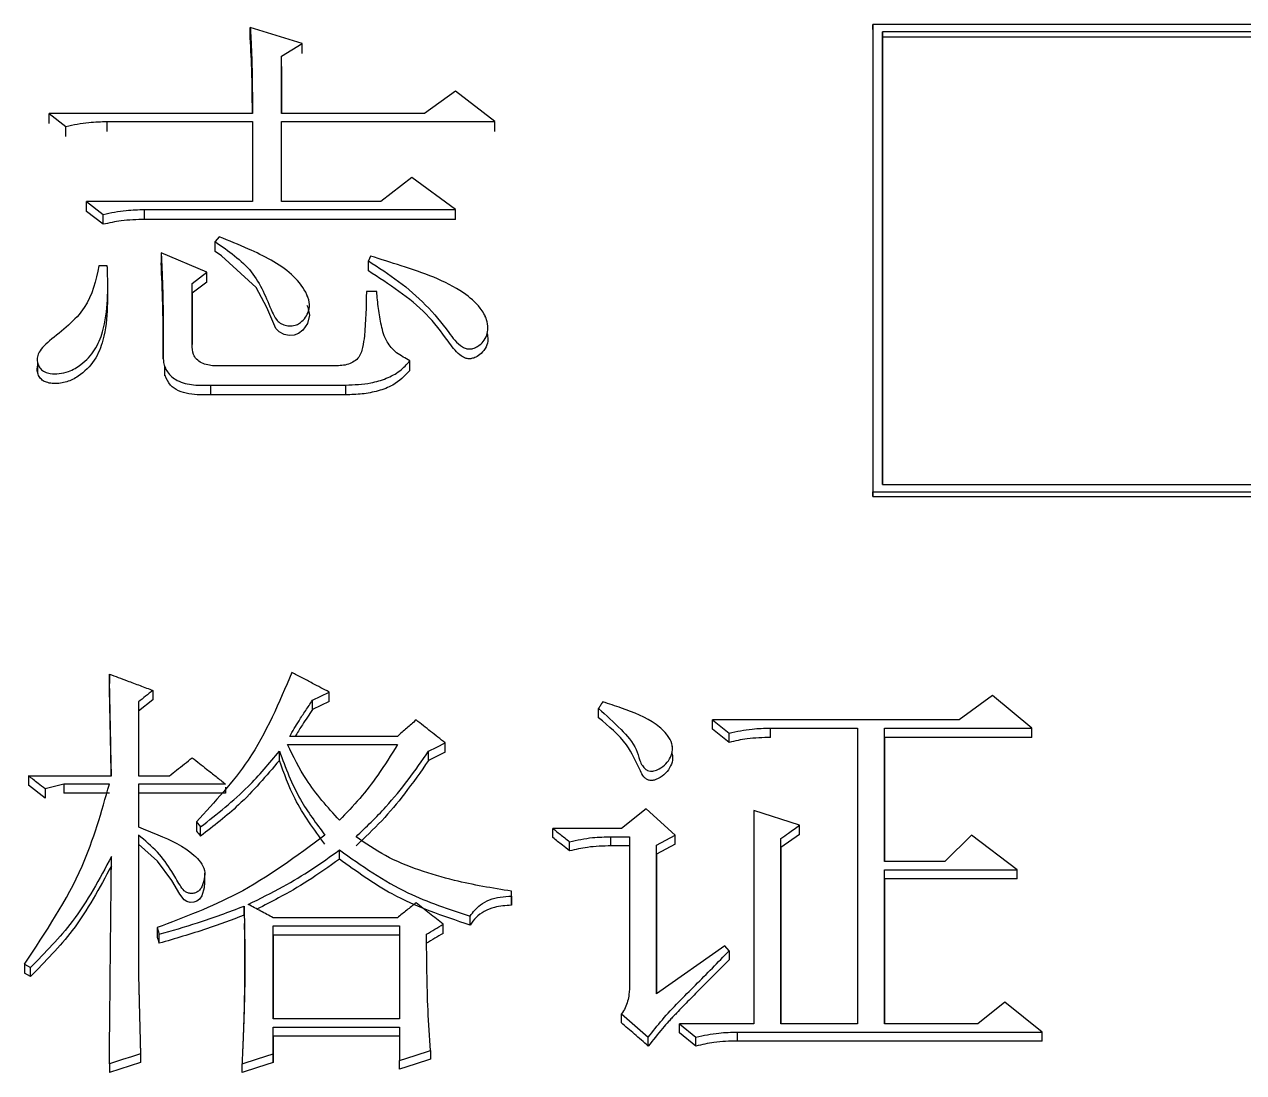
# Model space of a CAD drawing. Header units: millimetres. Extents: x 1852 to 4288, y 681 to 2404.
# Drawn here: x 2413.17 to 2419.53, y 2171.47 to 2176.94 of the extents above; entities that cross this region are included whole.
import ezdxf

# ---------------------------------------------------------------- set-up
doc = ezdxf.new("R2010")
doc.units = ezdxf.units.MM

msp = doc.modelspace()

# ---------------------------------------------------------------- linework, layer by layer
at = {"color": 7, "linetype": 'Continuous', "lineweight": 25}
for p, q in [((2414.6188, 2176.8391), (2414.3484, 2176.922)), ((2414.3484, 2176.8688), (2414.3484, 2176.922)), ((2439.731, 2176.9387), (2417.598, 2176.9387)), ((2417.598, 2176.9121), (2417.598, 2176.9387)), ((2417.598, 2176.9121), (2417.598, 2174.4745)), ((2439.681, 2176.9004), (2417.648, 2176.9004)), ((2417.648, 2176.8738), (2417.648, 2176.9004)), ((2414.5106, 2176.7727), (2414.6188, 2176.8391)), ((2414.6188, 2176.786), (2414.6188, 2176.8391)), ((2417.648, 2176.8738), (2439.681, 2176.8738)), ((2414.5106, 2176.4733), (2414.5106, 2176.7727)), ((2414.5106, 2176.7197), (2414.5106, 2176.7727)), ((2414.5106, 2176.7197), (2414.5106, 2176.4733)), ((2415.4193, 2176.5898), (2415.257, 2176.4733)), ((2415.6248, 2176.4317), (2415.4193, 2176.5898)), ((2413.2991, 2176.4733), (2413.3856, 2176.4067)), ((2414.3592, 2176.4733), (2413.2991, 2176.4733)), ((2415.257, 2176.4733), (2414.5106, 2176.4733)), ((2413.3856, 2176.3542), (2413.3856, 2176.4067)), ((2413.602, 2176.4317), (2414.3592, 2176.4317)), ((2413.602, 2176.3791), (2413.602, 2176.4317)), ((2414.3592, 2176.4317), (2414.3592, 2176.0143)), ((2414.5106, 2176.4317), (2415.6248, 2176.4317)), ((2414.5107, 2176.0143), (2414.5106, 2176.4317)), ((2414.5106, 2176.3791), (2414.5106, 2176.4317)), ((2415.1921, 2176.1397), (2415.0299, 2176.0143)), ((2415.4193, 2175.9725), (2415.1921, 2176.1397)), ((2413.4938, 2176.0143), (2413.5804, 2175.9474)), ((2414.3592, 2176.0143), (2413.4938, 2176.0143)), ((2415.0299, 2176.0143), (2414.5107, 2176.0143)), ((2413.5804, 2175.8955), (2413.4938, 2175.9623)), ((2413.5804, 2175.8955), (2413.5804, 2175.9474)), ((2413.7967, 2175.9725), (2415.4193, 2175.9725)), ((2413.7967, 2175.9206), (2413.7967, 2175.9725)), ((2415.4193, 2175.9206), (2415.4193, 2175.9725)), ((2415.4193, 2175.9206), (2413.7967, 2175.9206)), ((2414.1861, 2175.8302), (2414.1644, 2175.805)), ((2414.1644, 2175.7532), (2414.1644, 2175.805)), ((2414.1212, 2175.6457), (2413.8832, 2175.7464)), ((2413.8832, 2175.7464), (2413.8832, 2175.6947)), ((2414.9649, 2175.6528), (2414.9649, 2175.7044)), ((2413.602, 2175.6793), (2413.5586, 2175.6793)), ((2413.602, 2175.6675), (2413.602, 2175.6277)), ((2414.0455, 2175.587), (2414.1212, 2175.6457)), ((2414.1212, 2175.5942), (2414.1212, 2175.6457)), ((2414.1212, 2175.5942), (2414.0455, 2175.5355)), ((2414.0455, 2175.2675), (2414.0455, 2175.587)), ((2414.0455, 2175.5355), (2414.0455, 2175.587)), ((2414.0455, 2175.5355), (2414.0455, 2175.2675)), ((2414.645, 2175.5195), (2414.645, 2175.5257)), ((2415.0083, 2175.545), (2414.9542, 2175.545)), ((2415.5742, 2175.4109), (2415.5742, 2175.4166)), ((2413.8941, 2175.1912), (2413.8941, 2175.2422)), ((2415.1813, 2175.1323), (2415.1813, 2175.1832)), ((2413.2383, 2175.1729), (2413.2383, 2175.1216)), ((2413.901, 2175.1567), (2413.901, 2175.1055)), ((2414.7811, 2175.1579), (2414.2294, 2175.1579)), ((2414.1429, 2175.0568), (2414.846, 2175.0568)), ((2414.1429, 2175.006), (2414.1429, 2175.0568)), ((2414.846, 2175.006), (2414.846, 2175.0568)), ((2414.846, 2175.006), (2414.1429, 2175.006)), ((2417.598, 2174.4995), (2439.731, 2174.4995)), ((2417.598, 2174.4745), (2417.598, 2174.4995)), ((2417.648, 2174.5386), (2439.681, 2174.5387)), ((2417.598, 2174.4745), (2439.731, 2174.4745)), ((2413.6128, 2173.5487), (2413.6128, 2173.4999)), ((2413.84, 2173.4632), (2413.84, 2173.4146)), ((2413.84, 2173.4146), (2413.7643, 2173.3547)), ((2413.7643, 2173.4034), (2413.7643, 2173.0177)), ((2413.7643, 2173.4034), (2413.7643, 2173.3547)), ((2414.6729, 2173.3633), (2414.6729, 2173.4119)), ((2414.7595, 2173.406), (2414.6729, 2173.3633)), ((2414.7595, 2173.406), (2414.7595, 2173.4547)), ((2418.221, 2173.4376), (2418.0479, 2173.3092)), ((2418.4265, 2173.2664), (2418.221, 2173.4376)), ((2413.7643, 2173.3547), (2413.7643, 2173.0177)), ((2416.1657, 2173.3206), (2416.1657, 2173.3691)), ((2416.7607, 2173.3092), (2416.8472, 2173.2407)), ((2418.0479, 2173.3092), (2416.7607, 2173.3092)), ((2416.7607, 2173.2607), (2416.7607, 2173.3092)), ((2417.0636, 2173.2664), (2417.5179, 2173.2664)), ((2417.0636, 2173.218), (2417.0636, 2173.2664)), ((2417.5179, 2173.2664), (2417.5179, 2171.7235)), ((2417.6585, 2173.2664), (2418.4265, 2173.2664)), ((2417.6585, 2172.5706), (2417.6585, 2173.2664)), ((2417.6585, 2173.218), (2417.6585, 2173.2664)), ((2415.1164, 2173.2235), (2414.5539, 2173.2235)), ((2416.8472, 2173.1923), (2416.7607, 2173.2607)), ((2416.8472, 2173.1923), (2416.8472, 2173.2407)), ((2417.6585, 2173.218), (2417.6585, 2172.5706)), ((2418.4265, 2173.218), (2417.6585, 2173.218)), ((2414.4999, 2173.0982), (2414.4999, 2173.1464)), ((2414.5431, 2173.1807), (2415.1164, 2173.1807)), ((2415.2787, 2173.0981), (2415.2787, 2173.1464)), ((2415.3652, 2173.1409), (2415.2787, 2173.0981)), ((2415.3652, 2173.1409), (2415.3652, 2173.1893)), ((2416.5503, 2173.171), (2416.5503, 2173.1801)), ((2416.5503, 2173.1315), (2416.5503, 2173.1467)), ((2413.191, 2173.0177), (2413.6237, 2173.0177)), ((2413.191, 2173.0177), (2413.191, 2172.9696)), ((2413.7643, 2173.0177), (2413.9265, 2173.0177)), ((2413.2775, 2172.901), (2413.191, 2172.9696)), ((2413.3749, 2172.9748), (2413.2775, 2172.949)), ((2413.2775, 2172.949), (2413.2775, 2172.901)), ((2413.6128, 2172.9748), (2413.3749, 2172.9748)), ((2413.3749, 2172.9748), (2413.3749, 2172.9267)), ((2414.2186, 2172.9748), (2413.7643, 2172.9748)), ((2413.7643, 2172.9748), (2413.7643, 2172.7513)), ((2413.7643, 2172.9748), (2413.7643, 2172.9267)), ((2414.2186, 2172.9588), (2414.2186, 2172.9267)), ((2413.6128, 2172.9267), (2413.3749, 2172.9267)), ((2413.7643, 2172.9267), (2413.7643, 2172.7496)), ((2414.2186, 2172.9267), (2413.7643, 2172.9267)), ((2416.4145, 2172.8459), (2416.2847, 2172.7427)), ((2416.566, 2172.7083), (2416.4145, 2172.8459)), ((2416.977, 2172.8373), (2416.977, 2171.7235)), ((2417.215, 2172.7599), (2416.977, 2172.8373)), ((2414.0671, 2172.7772), (2414.0671, 2172.7294)), ((2417.215, 2172.7122), (2417.215, 2172.7599)), ((2413.7643, 2172.7084), (2413.7643, 2172.6607)), ((2413.7643, 2172.7083), (2413.7643, 2172.0007)), ((2414.0888, 2172.7036), (2414.0888, 2172.7513)), ((2416.2847, 2172.7427), (2415.9277, 2172.7427)), ((2415.9277, 2172.695), (2415.9277, 2172.7427)), ((2416.2306, 2172.6997), (2416.328, 2172.6997)), ((2416.2306, 2172.652), (2416.2306, 2172.6997)), ((2416.328, 2172.6997), (2416.328, 2171.9315)), ((2416.4686, 2172.6567), (2416.566, 2172.7083)), ((2416.566, 2172.6606), (2416.566, 2172.7083)), ((2417.215, 2172.7122), (2417.1177, 2172.6434)), ((2418.1128, 2172.7083), (2417.9722, 2172.5706)), ((2418.3508, 2172.5275), (2418.1128, 2172.7083)), ((2413.7643, 2172.6606), (2413.7643, 2172.0007)), ((2416.0143, 2172.6262), (2416.0143, 2172.6739)), ((2416.328, 2172.652), (2416.2306, 2172.652)), ((2416.566, 2172.6606), (2416.4686, 2172.609)), ((2416.4686, 2171.8795), (2416.4686, 2172.6567)), ((2416.4686, 2172.609), (2416.4686, 2172.6567)), ((2417.1177, 2171.7235), (2417.1177, 2172.6911)), ((2417.1177, 2172.6434), (2417.1177, 2172.6911)), ((2417.1177, 2172.6434), (2417.1177, 2171.7235)), ((2416.4686, 2172.609), (2416.4686, 2171.8795)), ((2417.9722, 2172.5706), (2417.6585, 2172.5706)), ((2414.1107, 2172.4626), (2414.1107, 2172.5103)), ((2417.6585, 2172.5275), (2418.3508, 2172.5275)), ((2417.6585, 2171.7235), (2417.6585, 2172.5275)), ((2417.6585, 2172.48), (2417.6585, 2172.5275)), ((2417.6585, 2172.48), (2417.6585, 2171.7235)), ((2418.3508, 2172.48), (2417.6585, 2172.48)), ((2415.7114, 2172.3895), (2415.7114, 2172.4154)), ((2415.7114, 2172.3681), (2415.7114, 2172.4154)), ((2415.7114, 2172.3895), (2415.7114, 2172.3422)), ((2414.316, 2172.2905), (2414.316, 2172.3377)), ((2415.1165, 2172.2773), (2414.4674, 2172.2773)), ((2415.4951, 2172.2388), (2415.4951, 2172.286)), ((2413.8616, 2172.2256), (2413.8725, 2172.1909)), ((2413.8616, 2172.2256), (2413.8616, 2172.1785)), ((2413.8725, 2172.1439), (2413.8725, 2172.1909)), ((2414.4674, 2172.2341), (2415.1273, 2172.2341)), ((2414.4674, 2171.7495), (2414.4674, 2172.2341)), ((2414.4674, 2172.187), (2414.4674, 2172.2341)), ((2414.4674, 2172.187), (2414.4674, 2171.7495)), ((2415.1273, 2172.187), (2414.4674, 2172.187)), ((2415.1273, 2172.2341), (2415.1273, 2171.7495)), ((2415.3544, 2172.1957), (2415.3544, 2172.2428)), ((2416.8256, 2172.1304), (2416.4686, 2171.8795)), ((2416.8472, 2172.1045), (2416.8256, 2172.1304)), ((2416.8472, 2172.1045), (2416.8472, 2172.0576)), ((2413.1693, 2172.0353), (2413.2017, 2172.018)), ((2413.1693, 2172.0353), (2413.1693, 2171.9885)), ((2413.2017, 2171.9712), (2413.2017, 2172.018)), ((2413.2017, 2171.9712), (2413.1693, 2171.9885)), ((2418.2859, 2171.8362), (2418.1453, 2171.7235)), ((2418.4806, 2171.6801), (2418.2859, 2171.8362)), ((2415.1273, 2171.7495), (2414.4674, 2171.7495)), ((2416.2847, 2171.7755), (2416.4254, 2171.6541)), ((2414.4674, 2171.7061), (2415.1273, 2171.7061)), ((2414.4674, 2171.5673), (2414.4674, 2171.7061)), ((2414.4674, 2171.6597), (2414.4674, 2171.7061)), ((2415.1273, 2171.7061), (2415.1273, 2171.5326)), ((2416.5876, 2171.7235), (2416.6742, 2171.6541)), ((2416.977, 2171.7235), (2416.5876, 2171.7235)), ((2416.5876, 2171.6771), (2416.5876, 2171.7235)), ((2416.6742, 2171.6078), (2416.5876, 2171.6771)), ((2416.8905, 2171.6801), (2418.4806, 2171.6801)), ((2416.8905, 2171.6338), (2416.8905, 2171.6801)), ((2417.5179, 2171.7235), (2417.1177, 2171.7235)), ((2418.1453, 2171.7235), (2417.6585, 2171.7235)), ((2418.4806, 2171.6338), (2418.4806, 2171.6801)), ((2414.4674, 2171.6597), (2414.4674, 2171.5211)), ((2415.1273, 2171.6597), (2414.4674, 2171.6597)), ((2416.4254, 2171.6078), (2416.4254, 2171.6541)), ((2416.6742, 2171.6078), (2416.6742, 2171.6541)), ((2418.4806, 2171.6338), (2416.8905, 2171.6338)), ((2413.7751, 2171.5673), (2413.7751, 2171.5211)), ((2414.4674, 2171.5211), (2414.4674, 2171.5673)), ((2415.2895, 2171.5847), (2415.2895, 2171.5384)), ((2413.7751, 2171.5211), (2413.6129, 2171.469)), ((2413.6129, 2171.5152), (2413.6129, 2171.469)), ((2414.3052, 2171.469), (2414.3052, 2171.5152)), ((2415.1273, 2171.4864), (2415.1273, 2171.5326))]:
    msp.add_line(p, q, dxfattribs=at)
at = {"color": 7, "linetype": 'Continuous', "lineweight": 25, "flags": 128}
for points in [[(2413.2991, 2176.4207), (2413.2991, 2176.4339), (2413.2991, 2176.447), (2413.2991, 2176.4602), (2413.2991, 2176.4733)], [(2415.6248, 2176.3791), (2415.6248, 2176.3924), (2415.6248, 2176.412), (2415.6248, 2176.4317)], [(2413.4938, 2175.9623), (2413.4938, 2175.9753), (2413.4938, 2175.9883), (2413.4938, 2176.0013), (2413.4938, 2176.0143)], [(2414.6435, 2175.4734), (2414.6491, 2175.4638), (2414.6568, 2175.4208), (2414.6468, 2175.378), (2414.6228, 2175.3429), (2414.6004, 2175.3253), (2414.577, 2175.3164), (2414.5515, 2175.3146), (2414.5244, 2175.3198), (2414.4983, 2175.3336), (2414.4809, 2175.3523), (2414.4341, 2175.4615), (2414.3785, 2175.566), (2414.1973, 2175.731), (2414.1644, 2175.7532), (2414.1644, 2175.7532)], [(2414.9758, 2175.7296), (2414.9704, 2175.717), (2414.965, 2175.7044)], [(2414.6729, 2173.4119), (2414.7162, 2173.4333), (2414.7595, 2173.4547)], [(2418.4265, 2173.218), (2418.4265, 2173.2422), (2418.4265, 2173.2664)], [(2415.2787, 2173.1464), (2415.322, 2173.1678), (2415.3652, 2173.1893)], [(2414.0671, 2172.7772), (2414.0726, 2172.7706), (2414.0807, 2172.761), (2414.0888, 2172.7513)], [(2414.0671, 2172.7294), (2414.0726, 2172.7228), (2414.0781, 2172.7163), (2414.0888, 2172.7036)], [(2414.1088, 2172.4626), (2414.1082, 2172.4338), (2414.0948, 2172.3909), (2414.0837, 2172.3746), (2414.0701, 2172.3637), (2414.0531, 2172.3576), (2414.0351, 2172.3567), (2414.0173, 2172.3614), (2414.0038, 2172.3704), (2413.9814, 2172.3999), (2413.9387, 2172.4709), (2413.8636, 2172.5717), (2413.7643, 2172.6606), (2413.7643, 2172.6606)], [(2414.8136, 2172.5833), (2414.8136, 2172.5958), (2414.8136, 2172.6083), (2414.8136, 2172.6309)], [(2418.3508, 2172.48), (2418.3508, 2172.5037), (2418.3508, 2172.5275)], [(2416.2847, 2171.729), (2416.2847, 2171.7408), (2416.2847, 2171.7525), (2416.2847, 2171.7755)], [(2413.7751, 2171.5673), (2413.7281, 2171.5522), (2413.6811, 2171.5371), (2413.6129, 2171.5152)], [(2414.3052, 2171.5152), (2414.3863, 2171.5413), (2414.4674, 2171.5673)], [(2415.1273, 2171.5326), (2415.2084, 2171.5586), (2415.2895, 2171.5847)], [(2414.4674, 2171.5211), (2414.3863, 2171.4951), (2414.3052, 2171.469)], [(2415.2895, 2171.5384), (2415.2084, 2171.5124), (2415.1273, 2171.4864)]]:
    msp.add_lwpolyline(points, dxfattribs=at)
at = {"color": 7, "linetype": 'Continuous', "lineweight": 25}
for points, knots in [([(2414.3484, 2176.922), (2414.3485, 2176.9193), (2414.3488, 2176.9139), (2414.3492, 2176.9057), (2414.3497, 2176.8975), (2414.3501, 2176.8894), (2414.3504, 2176.8826), (2414.3508, 2176.8758), (2414.3511, 2176.8689), (2414.3515, 2176.8608), (2414.3519, 2176.854), (2414.3522, 2176.8472), (2414.3525, 2176.8404), (2414.3529, 2176.8322), (2414.3532, 2176.8254), (2414.3535, 2176.8186), (2414.3538, 2176.8118), (2414.3541, 2176.8049), (2414.3544, 2176.7981), (2414.3547, 2176.7913), (2414.355, 2176.7831), (2414.3552, 2176.7763), (2414.3555, 2176.7695), (2414.3557, 2176.7627), (2414.356, 2176.7559), (2414.3562, 2176.7491), (2414.3564, 2176.7422), (2414.3566, 2176.7341), (2414.3568, 2176.7272), (2414.357, 2176.7204), (2414.3571, 2176.7136), (2414.3573, 2176.7068), (2414.3574, 2176.6999), (2414.3576, 2176.6931), (2414.3577, 2176.6849), (2414.3579, 2176.6781), (2414.358, 2176.6713), (2414.3581, 2176.6645), (2414.3582, 2176.6576), (2414.3583, 2176.6508), (2414.3584, 2176.644), (2414.3584, 2176.6372), (2414.3585, 2176.6303), (2414.3586, 2176.6235), (2414.3587, 2176.6153), (2414.3587, 2176.6085), (2414.3588, 2176.6016), (2414.3588, 2176.5948), (2414.3589, 2176.588), (2414.3589, 2176.5812), (2414.359, 2176.5743), (2414.359, 2176.5661), (2414.359, 2176.5593), (2414.359, 2176.5525), (2414.3591, 2176.5456), (2414.3591, 2176.5388), (2414.3591, 2176.532), (2414.3591, 2176.5251), (2414.3591, 2176.5169), (2414.3592, 2176.5101), (2414.3592, 2176.5032), (2414.3592, 2176.4964), (2414.3592, 2176.4896), (2414.3592, 2176.4819), (2414.3592, 2176.4769), (2414.3592, 2176.4733)], [0, 0, 0, 0, 0.018243, 0.036487, 0.05473, 0.072974, 0.091217, 0.100339, 0.118582, 0.136826, 0.155069, 0.164191, 0.182434, 0.200678, 0.218921, 0.228043, 0.246286, 0.26453, 0.273652, 0.291895, 0.310138, 0.328382, 0.337504, 0.355747, 0.37399, 0.383112, 0.401356, 0.419599, 0.437843, 0.446964, 0.465208, 0.483451, 0.492573, 0.510816, 0.52906, 0.547303, 0.556425, 0.574668, 0.592912, 0.602033, 0.620277, 0.63852, 0.647642, 0.665886, 0.684129, 0.702372, 0.711494, 0.729738, 0.747981, 0.757103, 0.775346, 0.79359, 0.811833, 0.820955, 0.839198, 0.857442, 0.866563, 0.884807, 0.90305, 0.921294, 0.930415, 0.948659, 0.966902, 0.976024, 1, 1, 1, 1]), ([(2417.598, 2176.9387), (2417.598, 2176.697), (2417.598, 2176.2135), (2417.598, 2175.4013), (2417.598, 2174.8274), (2417.598, 2174.4995)], [0, 0, 0, 0, 0.300081, 0.600162, 1, 1, 1, 1]), ([(2417.648, 2176.9004), (2417.648, 2176.6586), (2417.648, 2176.1749), (2417.648, 2175.3882), (2417.648, 2174.8404), (2417.648, 2174.5386)], [0, 0, 0, 0, 0.309921, 0.619841, 1, 1, 1, 1]), ([(2414.359, 2176.4733), (2414.359, 2176.4995), (2414.3588, 2176.5695), (2414.357, 2176.7014), (2414.3516, 2176.8069), (2414.3484, 2176.8688)], [0, 0, 0, 0, 0.1983537, 0.5294314, 1, 1, 1, 1]), ([(2417.648, 2174.5386), (2417.648, 2174.7287), (2417.648, 2175.1173), (2417.648, 2175.8981), (2417.648, 2176.4836), (2417.648, 2176.8738)], [0, 0, 0, 0, 0.242059, 0.494764, 1, 1, 1, 1]), ([(2413.3856, 2176.4067), (2413.4254, 2176.415), (2413.4965, 2176.4298), (2413.5697, 2176.4311), (2413.602, 2176.4317)], [0, 0, 0, 0, 0.558835, 1, 1, 1, 1]), ([(2413.5804, 2175.9474), (2413.6201, 2175.9557), (2413.6913, 2175.9706), (2413.7644, 2175.9719), (2413.7967, 2175.9725)], [0, 0, 0, 0, 0.558835, 1, 1, 1, 1]), ([(2413.7967, 2175.9206), (2413.7556, 2175.9196), (2413.6824, 2175.9178), (2413.6115, 2175.9023), (2413.5804, 2175.8955)], [0, 0, 0, 0, 0.561085, 1, 1, 1, 1]), ([(2414.1644, 2175.805), (2414.2341, 2175.7568), (2414.375, 2175.6595), (2414.4363, 2175.4965), (2414.4784, 2175.4029), (2414.5032, 2175.3792), (2414.53, 2175.3679), (2414.5596, 2175.3641), (2414.5883, 2175.3691), (2414.6155, 2175.385), (2414.638, 2175.4101), (2414.6558, 2175.4461), (2414.6591, 2175.4925), (2414.6316, 2175.5605), (2414.5391, 2175.6715), (2414.3693, 2175.7556), (2414.2369, 2175.8095), (2414.1861, 2175.8302)], [0, 0, 0, 0, 0.175531, 0.354652, 0.388166, 0.407747, 0.427401, 0.446675, 0.466945, 0.484382, 0.511375, 0.539761, 0.574487, 0.616877, 0.705288, 0.887114, 1, 1, 1, 1]), ([(2413.8832, 2175.7464), (2413.8834, 2175.7434), (2413.8837, 2175.7374), (2413.8841, 2175.7285), (2413.8845, 2175.7196), (2413.8849, 2175.7106), (2413.8853, 2175.7017), (2413.8856, 2175.6942), (2413.8859, 2175.6868), (2413.8863, 2175.6793), (2413.8867, 2175.6704), (2413.887, 2175.6614), (2413.8874, 2175.654), (2413.8877, 2175.6465), (2413.888, 2175.639), (2413.8883, 2175.6316), (2413.8886, 2175.6241), (2413.8888, 2175.6167), (2413.8892, 2175.6077), (2413.8895, 2175.5988), (2413.8898, 2175.5913), (2413.89, 2175.5838), (2413.8903, 2175.5764), (2413.8905, 2175.5674), (2413.8908, 2175.5599), (2413.8911, 2175.5495), (2413.8913, 2175.539), (2413.8916, 2175.5271), (2413.8918, 2175.5196), (2413.892, 2175.5122), (2413.8921, 2175.5047), (2413.8923, 2175.4972), (2413.8924, 2175.4897), (2413.8926, 2175.4823), (2413.8927, 2175.4733), (2413.8928, 2175.4643), (2413.893, 2175.4569), (2413.8931, 2175.4494), (2413.8932, 2175.4419), (2413.8933, 2175.4329), (2413.8933, 2175.4255), (2413.8934, 2175.418), (2413.8935, 2175.4105), (2413.8936, 2175.4015), (2413.8936, 2175.3941), (2413.8937, 2175.3866), (2413.8937, 2175.3791), (2413.8938, 2175.3701), (2413.8938, 2175.3626), (2413.8938, 2175.3552), (2413.8939, 2175.3477), (2413.8939, 2175.3387), (2413.8939, 2175.3312), (2413.894, 2175.3237), (2413.894, 2175.3162), (2413.894, 2175.3073), (2413.894, 2175.2998), (2413.894, 2175.2923), (2413.894, 2175.2848), (2413.894, 2175.2758), (2413.894, 2175.2683), (2413.8941, 2175.2608), (2413.8941, 2175.2526), (2413.8941, 2175.2459), (2413.8941, 2175.2422)], [0, 0, 0, 0, 0.017781, 0.035561, 0.053342, 0.071122, 0.088903, 0.106683, 0.115574, 0.133354, 0.151135, 0.168916, 0.186696, 0.195586, 0.213367, 0.231148, 0.240038, 0.257818, 0.275599, 0.29338, 0.31116, 0.320051, 0.337831, 0.355612, 0.373392, 0.382283, 0.417844, 0.435624, 0.453405, 0.462295, 0.480076, 0.497857, 0.506747, 0.524527, 0.542308, 0.560089, 0.577869, 0.586759, 0.60454, 0.622321, 0.640101, 0.648992, 0.666772, 0.684553, 0.702333, 0.711224, 0.729004, 0.746785, 0.764565, 0.773456, 0.791236, 0.809017, 0.826797, 0.835688, 0.853468, 0.871249, 0.889029, 0.89792, 0.9157, 0.933481, 0.951262, 0.960152, 0.977932, 1, 1, 1, 1]), ([(2413.8941, 2175.1912), (2413.8941, 2175.2391), (2413.894, 2175.3349), (2413.8916, 2175.5029), (2413.8864, 2175.6227), (2413.8832, 2175.6947)], [0, 0, 0, 0, 0.284865, 0.569737, 1, 1, 1, 1]), ([(2414.9649, 2175.7044), (2415.0185, 2175.6699), (2415.1806, 2175.5658), (2415.334, 2175.4073), (2415.4282, 2175.2691), (2415.4731, 2175.2468), (2415.4922, 2175.2442), (2415.5135, 2175.2476), (2415.5394, 2175.2597), (2415.5658, 2175.2831), (2415.5846, 2175.3164), (2415.5909, 2175.3559), (2415.5825, 2175.4059), (2415.543, 2175.4727), (2415.4059, 2175.5893), (2415.196, 2175.6605), (2415.0296, 2175.7131), (2414.976, 2175.7295), (2414.9758, 2175.7296)], [0, 0, 0, 0, 0.116248, 0.351545, 0.417546, 0.429975, 0.440278, 0.450547, 0.466965, 0.490882, 0.515264, 0.540739, 0.570383, 0.616277, 0.689853, 0.900941, 0.999644, 1, 1, 1, 1]), ([(2413.602, 2175.6277), (2413.6028, 2175.5736), (2413.6046, 2175.461), (2413.5911, 2175.3108), (2413.5412, 2175.1832), (2413.4687, 2175.1097), (2413.3918, 2175.0703), (2413.3348, 2175.062), (2413.2927, 2175.0675), (2413.2669, 2175.078), (2413.2483, 2175.0957), (2413.2378, 2175.1186), (2413.2342, 2175.1424), (2413.2393, 2175.1568), (2413.2414, 2175.1629)], [0, 0, 0, 0, 0.198609, 0.413548, 0.548586, 0.684419, 0.755202, 0.826554, 0.860883, 0.887727, 0.914733, 0.945634, 0.976974, 1, 1, 1, 1]), ([(2413.5586, 2175.6793), (2413.542, 2175.6023), (2413.5084, 2175.4467), (2413.351, 2175.3313), (2413.2648, 2175.2555), (2413.2409, 2175.2226), (2413.2342, 2175.1905), (2413.2394, 2175.1635), (2413.253, 2175.1405), (2413.2752, 2175.124), (2413.3093, 2175.1147), (2413.3525, 2175.1146), (2413.4094, 2175.1281), (2413.4766, 2175.1682), (2413.5423, 2175.2385), (2413.6103, 2175.4098), (2413.6056, 2175.5616), (2413.6021, 2175.6765), (2413.602, 2175.6793)], [0, 0, 0, 0, 0.166517, 0.336736, 0.370754, 0.398968, 0.419707, 0.44043, 0.457693, 0.475082, 0.493885, 0.523597, 0.555079, 0.603262, 0.6747, 0.747935, 0.993843, 1, 1, 1, 1]), ([(2415.5837, 2175.325), (2415.586, 2175.3155), (2415.5915, 2175.2925), (2415.5807, 2175.2552), (2415.5572, 2175.2226), (2415.5291, 2175.2028), (2415.5048, 2175.1944), (2415.4844, 2175.1934), (2415.4629, 2175.1996), (2415.4227, 2175.2269), (2415.3634, 2175.3091), (2415.274, 2175.4311), (2415.1243, 2175.5479), (2415.0183, 2175.6177), (2414.9649, 2175.6528)], [0, 0, 0, 0, 0.0349107, 0.084718, 0.134766, 0.1723804, 0.196269, 0.2154467, 0.234674, 0.265974, 0.373163, 0.5818617, 0.7895695, 1, 1, 1, 1]), ([(2414.9542, 2175.545), (2414.9529, 2175.4674), (2414.9513, 2175.3697), (2414.9362, 2175.2534), (2414.917, 2175.193), (2414.8528, 2175.1567), (2414.8053, 2175.1575), (2414.7811, 2175.1579)], [0, 0, 0, 0, 0.490042, 0.617207, 0.745492, 0.869777, 1, 1, 1, 1]), ([(2415.1813, 2175.1832), (2415.1571, 2175.1962), (2415.1093, 2175.2217), (2415.053, 2175.2858), (2415.0312, 2175.3682), (2415.0158, 2175.4562), (2415.0108, 2175.5154), (2415.0083, 2175.545)], [0, 0, 0, 0, 0.1777081, 0.35, 0.5672223, 0.7837017, 1, 1, 1, 1]), ([(2413.8941, 2175.2422), (2413.893, 2175.2222), (2413.8908, 2175.1822), (2413.9112, 2175.1218), (2413.9689, 2175.0733), (2414.0528, 2175.054), (2414.1127, 2175.0559), (2414.1429, 2175.0568)], [0, 0, 0, 0, 0.177715, 0.3563568, 0.5410477, 0.7687672, 1, 1, 1, 1]), ([(2414.2294, 2175.1579), (2414.2064, 2175.1567), (2414.1607, 2175.1542), (2414.1025, 2175.1649), (2414.0663, 2175.1898), (2414.0454, 2175.2229), (2414.0455, 2175.25), (2414.0455, 2175.2675)], [0, 0, 0, 0, 0.261231, 0.519065, 0.649006, 0.774533, 1, 1, 1, 1]), ([(2414.846, 2175.0568), (2414.8904, 2175.0585), (2414.9632, 2175.0614), (2415.0588, 2175.0893), (2415.1309, 2175.1273), (2415.1647, 2175.1648), (2415.1813, 2175.1832)], [0, 0, 0, 0, 0.3472592, 0.5698518, 0.7878871, 1, 1, 1, 1]), ([(2415.1813, 2175.1323), (2415.1537, 2175.1045), (2415.1076, 2175.0581), (2415.0153, 2175.0243), (2414.932, 2175.008), (2414.8747, 2175.0067), (2414.846, 2175.006)], [0, 0, 0, 0, 0.3290567, 0.5500366, 0.7744123, 1, 1, 1, 1]), ([(2414.1429, 2175.006), (2414.1049, 2175.005), (2414.0304, 2175.003), (2413.9305, 2175.0398), (2413.9113, 2175.0887), (2413.9042, 2175.1067)], [0, 0, 0, 0, 0.396511, 0.777724, 1, 1, 1, 1]), ([(2413.6237, 2173.0177), (2413.6223, 2173.0825), (2413.6199, 2173.2035), (2413.6163, 2173.3805), (2413.614, 2173.4927), (2413.6128, 2173.5487)], [0, 0, 0, 0, 0.365313, 0.682655, 1, 1, 1, 1]), ([(2413.6128, 2173.5487), (2413.6438, 2173.5371), (2413.6971, 2173.517), (2413.7728, 2173.4885), (2413.8176, 2173.4717), (2413.84, 2173.4632)], [0, 0, 0, 0, 0.4083, 0.70415, 1, 1, 1, 1]), ([(2414.5647, 2173.5573), (2414.4987, 2173.3999), (2414.38, 2173.1167), (2414.1633, 2172.8816), (2414.0671, 2172.7772)], [0, 0, 0, 0, 0.555743, 1, 1, 1, 1]), ([(2414.7595, 2173.4547), (2414.7306, 2173.4699), (2414.6838, 2173.4946), (2414.6189, 2173.5288), (2414.5828, 2173.5478), (2414.5647, 2173.5573)], [0, 0, 0, 0, 0.4440621, 0.722031, 1, 1, 1, 1]), ([(2413.6227, 2173.0177), (2413.6217, 2173.0664), (2413.6196, 2173.1713), (2413.6163, 2173.3321), (2413.614, 2173.444), (2413.6128, 2173.4999)], [0, 0, 0, 0, 0.302613, 0.651305, 1, 1, 1, 1]), ([(2413.84, 2173.4632), (2413.8274, 2173.4533), (2413.8021, 2173.4333), (2413.7769, 2173.4133), (2413.7643, 2173.4034)], [0, 0, 0, 0, 0.500001, 1, 1, 1, 1]), ([(2414.5539, 2173.2235), (2414.5699, 2173.2507), (2414.5965, 2173.2962), (2414.6371, 2173.3586), (2414.661, 2173.3941), (2414.6729, 2173.4119)], [0, 0, 0, 0, 0.425102, 0.712508, 1, 1, 1, 1]), ([(2416.1657, 2173.3691), (2416.2055, 2173.3337), (2416.2785, 2173.2686), (2416.3585, 2173.1777), (2416.3769, 2173.1076), (2416.3921, 2173.0726), (2416.4067, 2173.0546), (2416.4215, 2173.0446), (2416.437, 2173.0408), (2416.458, 2173.0431), (2416.4869, 2173.0547), (2416.519, 2173.0785), (2416.5421, 2173.1139), (2416.5547, 2173.1505), (2416.5499, 2173.1907), (2416.5223, 2173.2382), (2416.4411, 2173.3128), (2416.3171, 2173.3622), (2416.2201, 2173.393), (2416.1873, 2173.4034)], [0, 0, 0, 0, 0.149443, 0.274042, 0.333076, 0.362754, 0.385188, 0.398021, 0.410985, 0.42602, 0.45239, 0.493257, 0.533496, 0.57286, 0.60517, 0.651682, 0.729284, 0.908686, 1, 1, 1, 1]), ([(2416.1873, 2173.4034), (2416.1837, 2173.3977), (2416.1765, 2173.3862), (2416.1693, 2173.3748), (2416.1657, 2173.3691)], [0, 0, 0, 0, 0.5, 1, 1, 1, 1]), ([(2414.6729, 2173.3633), (2414.6551, 2173.3371), (2414.6252, 2173.2932), (2414.5962, 2173.2461), (2414.5841, 2173.2257), (2414.5828, 2173.2235)], [0, 0, 0, 0, 0.570111, 0.95488, 1, 1, 1, 1]), ([(2415.2138, 2173.3092), (2415.1976, 2173.2949), (2415.1651, 2173.2664), (2415.1327, 2173.2378), (2415.1164, 2173.2235)], [0, 0, 0, 0, 0.499999, 1, 1, 1, 1]), ([(2415.3652, 2173.1893), (2415.34, 2173.2093), (2415.2895, 2173.2493), (2415.239, 2173.2892), (2415.2138, 2173.3092)], [0, 0, 0, 0, 0.499999, 1, 1, 1, 1]), ([(2416.5499, 2173.1315), (2416.5513, 2173.1209), (2416.5545, 2173.0961), (2416.5381, 2173.0576), (2416.5098, 2173.0209), (2416.4758, 2173.0008), (2416.4485, 2172.9934), (2416.4308, 2172.9931), (2416.4142, 2173.0003), (2416.397, 2173.0165), (2416.3665, 2173.0792), (2416.3156, 2173.1977), (2416.2194, 2173.2766), (2416.1657, 2173.3206)], [0, 0, 0, 0, 0.052453, 0.123771, 0.19881, 0.271367, 0.297266, 0.323434, 0.346422, 0.375988, 0.432132, 0.683487, 1, 1, 1, 1]), ([(2416.8472, 2173.2407), (2416.887, 2173.2492), (2416.9581, 2173.2644), (2417.0313, 2173.2658), (2417.0636, 2173.2664)], [0, 0, 0, 0, 0.558835, 1, 1, 1, 1]), ([(2417.0636, 2173.218), (2417.0225, 2173.2169), (2416.9492, 2173.2151), (2416.8783, 2173.1992), (2416.8472, 2173.1923)], [0, 0, 0, 0, 0.5610855, 1, 1, 1, 1]), ([(2414.0888, 2172.7513), (2414.1748, 2172.8187), (2414.3275, 2172.9382), (2414.4475, 2173.0831), (2414.4999, 2173.1464)], [0, 0, 0, 0, 0.56336, 1, 1, 1, 1]), ([(2414.4999, 2173.1464), (2414.5321, 2173.0601), (2414.5901, 2172.9051), (2414.6925, 2172.7688), (2414.7379, 2172.7084)], [0, 0, 0, 0, 0.556662, 1, 1, 1, 1]), ([(2414.8136, 2172.7858), (2414.7517, 2172.8543), (2414.642, 2172.9761), (2414.5732, 2173.1185), (2414.5431, 2173.1807)], [0, 0, 0, 0, 0.563444, 1, 1, 1, 1]), ([(2415.1164, 2173.1807), (2415.0831, 2173.1269), (2415.0233, 2173.0303), (2414.9212, 2172.8984), (2414.8495, 2172.8234), (2414.8136, 2172.7858)], [0, 0, 0, 0, 0.385333, 0.691671, 1, 1, 1, 1]), ([(2414.9002, 2172.6998), (2414.9532, 2172.7506), (2415.0513, 2172.8447), (2415.1747, 2172.9964), (2415.244, 2173.0963), (2415.2787, 2173.1464)], [0, 0, 0, 0, 0.370244, 0.684379, 1, 1, 1, 1]), ([(2413.9265, 2173.0177), (2413.939, 2173.0276), (2413.9651, 2173.0483), (2414.0048, 2173.0798), (2414.0319, 2173.1013), (2414.0455, 2173.1121)], [0, 0, 0, 0, 0.314654, 0.657326, 1, 1, 1, 1]), ([(2414.0455, 2173.1121), (2414.0705, 2173.0923), (2414.1118, 2173.0595), (2414.1695, 2173.0137), (2414.2022, 2172.9878), (2414.2186, 2172.9748)], [0, 0, 0, 0, 0.432645, 0.716322, 1, 1, 1, 1]), ([(2414.4999, 2173.0981), (2414.4322, 2173.018), (2414.3107, 2172.8741), (2414.157, 2172.756), (2414.0888, 2172.7036)], [0, 0, 0, 0, 0.55642, 1, 1, 1, 1]), ([(2414.7379, 2172.6607), (2414.6811, 2172.738), (2414.5802, 2172.8752), (2414.5243, 2173.0303), (2414.4999, 2173.0981)], [0, 0, 0, 0, 0.56299, 1, 1, 1, 1]), ([(2415.2787, 2173.0981), (2415.2377, 2173.0396), (2415.1619, 2172.9314), (2415.0366, 2172.781), (2414.9458, 2172.6952), (2414.9002, 2172.6521)], [0, 0, 0, 0, 0.37028, 0.6840012, 1, 1, 1, 1]), ([(2413.2775, 2172.949), (2413.2652, 2172.9588), (2413.2445, 2172.9752), (2413.2157, 2172.9981), (2413.1992, 2173.0112), (2413.191, 2173.0177)], [0, 0, 0, 0, 0.428361, 0.714181, 1, 1, 1, 1]), ([(2413.1693, 2172.0353), (2413.2807, 2172.202), (2413.4786, 2172.4983), (2413.572, 2172.8298), (2413.6128, 2172.9748)], [0, 0, 0, 0, 0.562636, 1, 1, 1, 1]), ([(2417.1177, 2172.6911), (2417.1306, 2172.7003), (2417.1534, 2172.7164), (2417.1858, 2172.7393), (2417.2053, 2172.7531), (2417.215, 2172.7599)], [0, 0, 0, 0, 0.400149, 0.700074, 1, 1, 1, 1]), ([(2413.7643, 2172.7513), (2413.798, 2172.738), (2413.8994, 2172.6978), (2414.0173, 2172.6429), (2414.0903, 2172.5691), (2414.1131, 2172.5259), (2414.1094, 2172.4801), (2414.1001, 2172.4455), (2414.0852, 2172.4221), (2414.0707, 2172.4101), (2414.0534, 2172.4041), (2414.0348, 2172.4031), (2414.0172, 2172.4076), (2413.9971, 2172.4217), (2413.973, 2172.4606), (2413.9329, 2172.5304), (2413.8674, 2172.6239), (2413.7991, 2172.6799), (2413.7643, 2172.7083)], [0, 0, 0, 0, 0.104454, 0.314535, 0.36541, 0.416687, 0.46169, 0.509284, 0.529555, 0.546771, 0.564035, 0.580952, 0.598427, 0.614259, 0.652193, 0.737824, 0.866635, 1, 1, 1, 1]), ([(2414.7379, 2172.7084), (2414.5901, 2172.5983), (2414.3241, 2172.4), (2414.0039, 2172.2793), (2413.8616, 2172.2256)], [0, 0, 0, 0, 0.555385, 1, 1, 1, 1]), ([(2415.7114, 2172.4154), (2415.6115, 2172.4317), (2415.4474, 2172.4586), (2415.228, 2172.5237), (2415.051, 2172.595), (2414.9502, 2172.6651), (2414.9002, 2172.6998)], [0, 0, 0, 0, 0.3440816, 0.5653831, 0.7845838, 1, 1, 1, 1]), ([(2415.9277, 2172.7427), (2415.9401, 2172.7329), (2415.9607, 2172.7165), (2415.9896, 2172.6936), (2416.006, 2172.6804), (2416.0143, 2172.6739)], [0, 0, 0, 0, 0.42835, 0.71417, 1, 1, 1, 1]), ([(2416.0143, 2172.6262), (2416.0018, 2172.6361), (2415.9811, 2172.6526), (2415.9523, 2172.6755), (2415.9359, 2172.6885), (2415.9277, 2172.695)], [0, 0, 0, 0, 0.4328885, 0.7164434, 1, 1, 1, 1]), ([(2416.0143, 2172.6739), (2416.054, 2172.6824), (2416.1252, 2172.6978), (2416.1984, 2172.6991), (2416.2306, 2172.6997)], [0, 0, 0, 0, 0.558839, 1, 1, 1, 1]), ([(2414.3376, 2172.3464), (2414.3986, 2172.3769), (2414.5125, 2172.4339), (2414.6718, 2172.5289), (2414.7662, 2172.5968), (2414.8136, 2172.6309)], [0, 0, 0, 0, 0.365229, 0.681783, 1, 1, 1, 1]), ([(2414.8136, 2172.6309), (2414.9285, 2172.5497), (2415.1357, 2172.4033), (2415.3844, 2172.3221), (2415.4951, 2172.286)], [0, 0, 0, 0, 0.554843, 1, 1, 1, 1]), ([(2416.2306, 2172.652), (2416.1895, 2172.651), (2416.1163, 2172.6492), (2416.0454, 2172.6332), (2416.0143, 2172.6262)], [0, 0, 0, 0, 0.561089, 1, 1, 1, 1]), ([(2413.6236, 2172.5964), (2413.5616, 2172.48), (2413.4501, 2172.2706), (2413.2781, 2172.0957), (2413.2017, 2172.018)], [0, 0, 0, 0, 0.556097, 1, 1, 1, 1]), ([(2413.6129, 2171.5152), (2413.6135, 2171.5833), (2413.6156, 2171.7983), (2413.6191, 2172.1591), (2413.6222, 2172.4506), (2413.6237, 2172.5964)], [0, 0, 0, 0, 0.188404, 0.594194, 1, 1, 1, 1]), ([(2414.8136, 2172.5833), (2414.7591, 2172.5443), (2414.6575, 2172.4716), (2414.5114, 2172.3869), (2414.4207, 2172.3413), (2414.3828, 2172.3223)], [0, 0, 0, 0, 0.401974, 0.750243, 1, 1, 1, 1]), ([(2415.4951, 2172.2388), (2415.3548, 2172.286), (2415.1066, 2172.3696), (2414.9024, 2172.5185), (2414.8136, 2172.5833)], [0, 0, 0, 0, 0.564881, 1, 1, 1, 1]), ([(2413.6236, 2172.5488), (2413.5616, 2172.4326), (2413.4501, 2172.2234), (2413.2781, 2172.0488), (2413.2017, 2171.9712)], [0, 0, 0, 0, 0.556042, 1, 1, 1, 1]), ([(2415.4951, 2172.286), (2415.5113, 2172.3069), (2415.5383, 2172.3418), (2415.5968, 2172.3724), (2415.6527, 2172.3875), (2415.6918, 2172.3888), (2415.7114, 2172.3895)], [0, 0, 0, 0, 0.328373, 0.548346, 0.773134, 1, 1, 1, 1]), ([(2413.8725, 2172.1909), (2413.9397, 2172.2102), (2414.0484, 2172.2414), (2414.1956, 2172.2922), (2414.2758, 2172.3225), (2414.316, 2172.3377)], [0, 0, 0, 0, 0.447142, 0.723428, 1, 1, 1, 1]), ([(2414.316, 2172.3377), (2414.316, 2172.334), (2414.3162, 2172.3284), (2414.3163, 2172.3209), (2414.3164, 2172.3153), (2414.3165, 2172.3097), (2414.3166, 2172.3041), (2414.3168, 2172.2966), (2414.3169, 2172.2891), (2414.317, 2172.2817), (2414.3171, 2172.276), (2414.3172, 2172.2704), (2414.3173, 2172.2648), (2414.3175, 2172.2573), (2414.3176, 2172.2499), (2414.3177, 2172.2424), (2414.3178, 2172.2368), (2414.3179, 2172.2312), (2414.318, 2172.2256), (2414.3181, 2172.2199), (2414.3182, 2172.2143), (2414.3183, 2172.2068), (2414.3184, 2172.1994), (2414.3185, 2172.1919), (2414.3187, 2172.1844), (2414.3188, 2172.175), (2414.3189, 2172.1638), (2414.3191, 2172.1526), (2414.3192, 2172.1413), (2414.3194, 2172.1264), (2414.3195, 2172.1114), (2414.3196, 2172.0964), (2414.3197, 2172.0852), (2414.3197, 2172.0739), (2414.3198, 2172.0627), (2414.3198, 2172.0515), (2414.3198, 2172.0365), (2414.3198, 2172.0215), (2414.3198, 2172.0065), (2414.3197, 2171.9952), (2414.3197, 2171.984), (2414.3196, 2171.9727), (2414.3195, 2171.9615), (2414.3193, 2171.9465), (2414.3191, 2171.9315), (2414.3189, 2171.9165), (2414.3187, 2171.9052), (2414.3185, 2171.894), (2414.3182, 2171.8827), (2414.318, 2171.8715), (2414.3176, 2171.8565), (2414.3173, 2171.8415), (2414.3169, 2171.8265), (2414.3166, 2171.8152), (2414.3162, 2171.8039), (2414.3159, 2171.7927), (2414.3156, 2171.7814), (2414.3151, 2171.7664), (2414.3146, 2171.7514), (2414.3141, 2171.7364), (2414.3137, 2171.7251), (2414.3133, 2171.7139), (2414.3128, 2171.7026), (2414.3124, 2171.6913), (2414.312, 2171.6801), (2414.3114, 2171.665), (2414.3108, 2171.65), (2414.3102, 2171.635), (2414.3097, 2171.6237), (2414.3093, 2171.6125), (2414.3088, 2171.6012), (2414.3082, 2171.5862), (2414.3076, 2171.5711), (2414.3069, 2171.5561), (2414.3064, 2171.5448), (2414.3059, 2171.5312), (2414.3054, 2171.5213), (2414.3052, 2171.5152)], [0, 0, 0, 0, 0.0136751, 0.0205126, 0.0273502, 0.0341877, 0.0410253, 0.0478628, 0.0615379, 0.0683754, 0.075213, 0.0820505, 0.0888881, 0.0957256, 0.1094007, 0.1162382, 0.1230758, 0.1299133, 0.1367509, 0.1435884, 0.150426, 0.1572635, 0.1709386, 0.1777761, 0.1846137, 0.1982888, 0.2119638, 0.2256389, 0.239314, 0.2529891, 0.2803393, 0.2940144, 0.3076894, 0.3213645, 0.3350396, 0.3487147, 0.3623898, 0.38974, 0.4034151, 0.4170902, 0.4307653, 0.4444403, 0.4581154, 0.4717905, 0.4991407, 0.5128158, 0.5264909, 0.540166, 0.5538411, 0.5675162, 0.5811912, 0.6085414, 0.6222165, 0.6358916, 0.6495667, 0.6632418, 0.6769169, 0.6905919, 0.7179421, 0.7316172, 0.7452923, 0.7589674, 0.7726425, 0.7863176, 0.7999926, 0.8136677, 0.8410179, 0.854693, 0.8683681, 0.8820432, 0.8957182, 0.9093933, 0.9367435, 0.9504186, 0.9640937, 0.9777687, 1, 1, 1, 1]), ([(2414.4674, 2172.2773), (2414.4458, 2172.2888), (2414.4025, 2172.3118), (2414.3592, 2172.3349), (2414.3376, 2172.3464)], [0, 0, 0, 0, 0.499999, 1, 1, 1, 1]), ([(2415.2138, 2172.355), (2415.1976, 2172.3421), (2415.1651, 2172.3162), (2415.1327, 2172.2903), (2415.1165, 2172.2773)], [0, 0, 0, 0, 0.499998, 1, 1, 1, 1]), ([(2415.3544, 2172.2428), (2415.331, 2172.2615), (2415.2841, 2172.2989), (2415.2372, 2172.3363), (2415.2138, 2172.355)], [0, 0, 0, 0, 0.499999, 1, 1, 1, 1]), ([(2415.7114, 2172.3422), (2415.6811, 2172.3405), (2415.6314, 2172.3376), (2415.5687, 2172.3123), (2415.5248, 2172.2802), (2415.5049, 2172.2525), (2415.4951, 2172.2388)], [0, 0, 0, 0, 0.348919, 0.571355, 0.788309, 1, 1, 1, 1]), ([(2415.7114, 2172.3422), (2415.7114, 2172.3452), (2415.7114, 2172.35), (2415.7114, 2172.3567), (2415.7114, 2172.3624), (2415.7114, 2172.3662), (2415.7114, 2172.3681)], [0, 0, 0, 0, 0.34, 0.56, 0.78, 1, 1, 1, 1]), ([(2414.316, 2172.2905), (2414.2511, 2172.2659), (2414.146, 2172.226), (2413.9968, 2172.1802), (2413.9139, 2172.156), (2413.8725, 2172.1439)], [0, 0, 0, 0, 0.447314, 0.723589, 1, 1, 1, 1]), ([(2414.3168, 2172.2464), (2414.3169, 2172.2397), (2414.3178, 2172.183), (2414.3195, 2172.0087), (2414.3171, 2171.8554), (2414.315, 2171.771), (2414.3137, 2171.7303), (2414.313, 2171.7067), (2414.3128, 2171.7009), (2414.3127, 2171.6978)], [0, 0, 0, 0, 0.058237, 0.493643, 0.756064, 0.862488, 0.925116, 0.960703, 1, 1, 1, 1]), ([(2415.2679, 2172.1909), (2415.2823, 2172.1996), (2415.3112, 2172.2169), (2415.34, 2172.2341), (2415.3544, 2172.2428)], [0, 0, 0, 0, 0.499999, 1, 1, 1, 1]), ([(2415.3544, 2172.1957), (2415.34, 2172.187), (2415.3112, 2172.1698), (2415.2823, 2172.1525), (2415.2679, 2172.1439)], [0, 0, 0, 0, 0.499998, 1, 1, 1, 1]), ([(2415.2895, 2171.5847), (2415.2845, 2171.6549), (2415.2747, 2171.7911), (2415.2694, 2171.9933), (2415.2684, 2172.125), (2415.2679, 2172.1909)], [0, 0, 0, 0, 0.347124, 0.673492, 1, 1, 1, 1]), ([(2416.4254, 2171.6541), (2416.4494, 2171.6847), (2416.5245, 2171.7801), (2416.6726, 2171.9253), (2416.789, 2172.0447), (2416.8472, 2172.1045)], [0, 0, 0, 0, 0.190523, 0.595111, 1, 1, 1, 1]), ([(2416.8472, 2172.0576), (2416.7915, 2172.002), (2416.7133, 2171.9239), (2416.6249, 2171.8336), (2416.5889, 2171.7964), (2416.5724, 2171.7792), (2416.5642, 2171.7705), (2416.5532, 2171.759), (2416.5423, 2171.7474), (2416.5236, 2171.7269), (2416.4842, 2171.6822), (2416.4499, 2171.6388), (2416.4254, 2171.6078)], [0, 0, 0, 0, 0.381229, 0.535671, 0.612893, 0.632198, 0.651503, 0.670808, 0.709419, 0.728724, 0.805952, 1, 1, 1, 1]), ([(2413.7643, 2172.0007), (2413.7644, 2171.9977), (2413.7645, 2171.9917), (2413.7647, 2171.9827), (2413.7649, 2171.9752), (2413.7651, 2171.9677), (2413.7653, 2171.9617), (2413.7654, 2171.9557), (2413.7656, 2171.9497), (2413.7658, 2171.9422), (2413.7659, 2171.9347), (2413.7661, 2171.9272), (2413.7663, 2171.9212), (2413.7665, 2171.9137), (2413.7667, 2171.9061), (2413.7669, 2171.8971), (2413.7671, 2171.8881), (2413.7673, 2171.8806), (2413.7675, 2171.8731), (2413.7677, 2171.8656), (2413.768, 2171.8536), (2413.7682, 2171.8431), (2413.7685, 2171.8326), (2413.7687, 2171.825), (2413.769, 2171.813), (2413.7693, 2171.801), (2413.7696, 2171.789), (2413.7698, 2171.78), (2413.77, 2171.7725), (2413.7702, 2171.7649), (2413.7704, 2171.7574), (2413.7707, 2171.7454), (2413.7709, 2171.7349), (2413.7712, 2171.7244), (2413.7714, 2171.7183), (2413.7715, 2171.7108), (2413.7717, 2171.7048), (2413.7719, 2171.6973), (2413.772, 2171.6913), (2413.7722, 2171.6838), (2413.7724, 2171.6777), (2413.7726, 2171.6702), (2413.7727, 2171.6642), (2413.7729, 2171.6567), (2413.773, 2171.6507), (2413.7732, 2171.6431), (2413.7734, 2171.6371), (2413.7736, 2171.6296), (2413.7737, 2171.6236), (2413.7739, 2171.6161), (2413.7741, 2171.61), (2413.7742, 2171.6025), (2413.7744, 2171.5965), (2413.7746, 2171.589), (2413.7747, 2171.5829), (2413.7749, 2171.5752), (2413.775, 2171.5705), (2413.7751, 2171.5673)], [0, 0, 0, 0, 0.020805, 0.04161, 0.062415, 0.072817, 0.093622, 0.104024, 0.114427, 0.135232, 0.156036, 0.166439, 0.187244, 0.197646, 0.218451, 0.239256, 0.260061, 0.280866, 0.291268, 0.312073, 0.332878, 0.374488, 0.38489, 0.405695, 0.4265, 0.468109, 0.488914, 0.509719, 0.530524, 0.540926, 0.561731, 0.582536, 0.624146, 0.634548, 0.655353, 0.665756, 0.686561, 0.696963, 0.717768, 0.72817, 0.748975, 0.759378, 0.780182, 0.790585, 0.81139, 0.821792, 0.842597, 0.852999, 0.873804, 0.884207, 0.905012, 0.915414, 0.936219, 0.946621, 0.967426, 0.977829, 1, 1, 1, 1]), ([(2416.328, 2171.9315), (2416.3274, 2171.9131), (2416.3265, 2171.8828), (2416.3181, 2171.8412), (2416.3064, 2171.8064), (2416.292, 2171.7859), (2416.2847, 2171.7755)], [0, 0, 0, 0, 0.337489, 0.556536, 0.776867, 1, 1, 1, 1]), ([(2416.4254, 2171.6078), (2416.4133, 2171.6182), (2416.3892, 2171.639), (2416.3423, 2171.6794), (2416.3075, 2171.7094), (2416.2847, 2171.729)], [0, 0, 0, 0, 0.257321, 0.514642, 1, 1, 1, 1]), ([(2416.6742, 2171.6541), (2416.7139, 2171.6627), (2416.7851, 2171.6782), (2416.8582, 2171.6795), (2416.8905, 2171.6801)], [0, 0, 0, 0, 0.558835, 1, 1, 1, 1]), ([(2416.8905, 2171.6338), (2416.8494, 2171.6327), (2416.7762, 2171.6309), (2416.7053, 2171.6148), (2416.6742, 2171.6078)], [0, 0, 0, 0, 0.561085, 1, 1, 1, 1])]:
    msp.add_open_spline(points, degree=3, knots=knots, dxfattribs=at)
msp.add_open_spline([(2413.8616, 2172.1784), (2413.8634, 2172.1727), (2413.8671, 2172.1612), (2413.8707, 2172.1497), (2413.8725, 2172.1439)], degree=3, dxfattribs=at)

doc.saveas('drawing.dxf')
